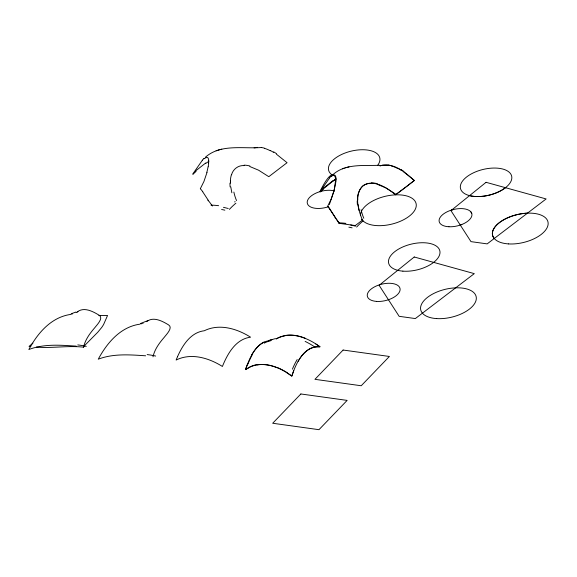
<?xml version="1.0" encoding="UTF-8"?>
<svg xmlns="http://www.w3.org/2000/svg" width="577" height="577" viewBox="0 0 577 577"><rect width="100%" height="100%" fill="white"/><g stroke="black" fill="none" stroke-linecap="round" stroke-linejoin="round"><path stroke-width="0.87" d="M208.672 162.375L208.622 160.68M335.929 180.053L335.929 179.346M230.504 182.188L230.526 181.091M357.754 199.858L357.776 198.762M208.629 163.493L208.239 166.789M335.879 181.164L335.497 184.46M36.394 347.102C52.118 348.429 67.906 345.414 83.571 347.166C85.208 339.73 89.81 333.448 94.707 327.801C96.821 324.988 103.723 318.237 99.323 315.33C93.02 311.515 84.134 306.582 77.325 311.89M152.984 356.831C154.622 349.395 159.223 343.113 164.113 337.466C166.234 334.653 173.302 327.722 168.599 324.909C162.303 321.1 153.338 316.21 146.608 321.663M207.035 172.343L203.948 181.438L200.306 188.766M334.285 190.013L331.198 199.108L327.563 206.443M231.565 174.752C232.971 169.191 238.395 165.087 244.172 165.599M358.815 192.422C360.221 186.861 365.652 182.758 371.422 183.277M293.765 370.629L291.811 376.089L286.834 372.771M247.677 363.762L245.47 369.648C260.003 359.32 279.044 366.272 291.811 376.11C295.951 363.315 303.891 345.717 319.975 346.82C307.844 337.733 290.519 330.556 276.131 338.887M329.352 204.554L334.249 190.093L335.872 178.351M192.74 174.052L202.311 160.334M319.997 191.723L329.561 178.005M195.553 170.943L205.686 163.017M322.803 188.614L332.936 180.688M234.644 201.95L235.099 201.539M361.894 219.621L362.356 219.21M32.918 343.149L29.038 346.402L30.833 346.633M203.941 158.697L206.768 157.319A9.989 3.541 -73.3 0 1 208.759 160.471M331.191 176.374L334.018 174.997A9.989 3.541 -73.3 0 1 336.009 178.149M205.462 157.16C220.739 143.723 243.04 148.967 261.511 147.503M332.72 174.831C345.313 163.226 363.878 166.003 379.522 165.274M335.446 179.108L319.896 191.658C321.656 188.102 332.446 165.916 335.706 178.625M406.583 186.53L414.315 180.37L403.806 171.968M406.006 186.977L396.046 194.355L385.833 187.871L377.098 184.214M505.481 187.691L503.678 188.996A26.282 13.184 -13.7 0 1 471.633 196.072L469.548 195.632M276.094 338.923L276.722 338.584M249.509 367.376L245.47 369.648C249.74 357.653 256.138 341.764 270.757 340.38M76.15 312.561L77.945 311.71M148.376 320.408L140.557 323.488M75.854 312.056L71.151 313.823M460.273 225.066L461.824 224.496M342.377 168.801L344.231 168.131M216.108 150.77L216.981 150.46M275.337 338.62L269.748 340.286M217.976 150.143L219.873 149.623M345.226 167.82L349.049 166.868M451.777 209.97L453.399 209.523M268.774 340.517L272.301 339.55M379.839 165.815L381.318 165.411M380.25 165.866L381.347 165.57M142.62 323.445L143.118 323.315M71.757 314.155L72.233 314.032M141.646 323.697L140.694 323.942M70.812 314.4C51.252 317.119 37.649 333.08 28.85 349.525C43.881 343.748 60.462 345.082 76.236 346.135M139.764 324.187C120.384 326.971 107.019 342.933 98.263 359.19C113.287 353.412 129.868 354.747 145.642 355.8M220.89 149.393L221.799 149.191M254.096 147.9L257.616 147.359M382.486 165.332L388.768 165.173M382.061 165.21C394.769 163.197 405.617 172.566 414.243 180.637L395.598 194.846C387.03 187.893 374.163 178.884 363.106 185.606C353.629 194.608 358.346 209.617 362.363 220.176L355.288 225.571L339.096 223.321L328.392 206.746M270.418 340.387L270.966 340.358M350.722 224.994L355.497 226.177M223.465 207.323L228.247 208.499M249.841 166.544L258.575 170.193L268.795 176.685L287.065 162.7L276.556 154.29M270.303 150.474L273.649 152.386M398.224 168.498L400.9 170.056M315.843 344.029L319.997 346.784L317.235 346.777A53.329 28.554 -81.9 0 0 310.462 348.4M339.68 223.688L336.203 218.979M212.43 206.018L208.946 201.308M329.856 209.307L335.67 218.2M202.599 191.629L208.42 200.522M470.897 211.882L471.741 213.396M359.118 210.475L358.021 204.561M231.86 192.805L230.771 186.89M494.251 238.489A28.489 14.288 -13.7 0 1 499.523 222.527A28.489 14.288 -13.7 0 1 527.479 213.165M328.27 206.79A16.798 8.424 -13.7 0 1 307.563 200.435A16.798 8.424 -13.7 0 1 334.386 190.922M332.46 175.156A26.326 13.206 -13.7 0 1 352.439 150.849A26.326 13.206 -13.7 0 1 377.589 165.433M360.502 215.51A28.489 14.288 -13.7 0 1 399.536 194.86A28.489 14.288 -13.7 0 1 407.009 217.767A28.489 14.288 -13.7 0 1 361.765 219.383M327.707 206.494A62.763 16.048 31.7 0 1 329.994 209.357M335.67 218.64A79.547 14.49 39.3 0 1 335.158 217.861M338.273 222.852A36.748 10.061 18.4 0 1 345.89 223.378M320.3 191.953A53.372 41.53 27.3 0 1 323.336 189.09M329.568 177.831A24.032 8.662 -72.4 0 1 331.205 176.209M335.886 180.089A14.223 5.438 -73.1 0 1 335.843 181.2M335.295 184.546A24.623 9.715 -72.7 0 1 334.083 189.999M333.131 181.012A68.598 56.351 68.8 0 1 336.153 179M400.928 169.53A50.863 28.879 51.3 0 1 403.878 171.448M391.646 165.988A33.502 19.2 51.7 0 1 397.567 168.434M388.775 165.217A31.886 19.12 54.5 0 1 391.603 165.808M363.806 218.279A45.222 38.277 -72.2 0 1 361.115 209.725M357.387 204.575A44.566 40.96 24.8 0 1 357.213 200.94M357.625 200.955A42.474 37.505 41.2 0 1 357.617 199.844M357.625 198.733A27.725 24.111 45.2 0 1 358.685 192.372M371.364 182.83A27.242 22.546 59.5 0 1 377.142 183.681M356.636 227.049A75.5 68.851 2.1 0 1 363.142 220.861M348.854 227.165A40.181 15.817 23.1 0 1 352.107 227.843M200.457 188.823A62.763 16.048 31.7 0 1 202.736 191.687M208.42 200.962A79.547 14.49 39.3 0 1 207.9 200.183M211.016 205.174A36.748 10.061 18.4 0 1 218.633 205.7M193.05 174.283A53.372 41.53 27.3 0 1 196.086 171.419M202.311 160.161A24.032 8.662 -72.4 0 1 203.955 158.538M208.636 162.418A14.223 5.438 -73.1 0 1 208.585 163.529M208.037 166.876A24.623 9.715 -72.7 0 1 206.826 172.328M205.881 163.334A68.598 56.351 68.8 0 1 208.903 161.329M273.678 151.859A50.863 28.879 51.3 0 1 276.628 153.77M264.389 148.318A33.502 19.2 51.7 0 1 270.31 150.756M261.525 147.539A31.886 19.12 54.5 0 1 264.345 148.138M236.548 200.601A45.222 38.277 -72.2 0 1 233.865 192.054M230.136 186.905A44.566 40.96 24.8 0 1 229.963 183.262M230.367 183.284A42.474 37.505 41.2 0 1 230.36 182.166M230.374 181.063A27.725 24.111 45.2 0 1 231.435 174.694M244.107 165.159A27.242 22.546 59.5 0 1 249.891 166.003M229.379 209.379A75.5 68.851 2.1 0 1 235.892 203.191M221.604 209.487A40.181 15.817 23.1 0 1 224.85 210.165M83.571 347.166A43.967 22.049 -13.7 0 1 85.021 345.14L97.729 332.273L101.653 327.52A70.062 35.139 -13.7 0 0 103.665 324.375L107.56 315.468L101.249 315.554A38.161 19.135 -13.7 0 1 98.84 315.424M77.765 344.916A25.936 6.679 2.3 0 1 86.269 346.395M147.171 354.581A25.936 6.679 2.3 0 1 155.682 356.059M305.132 341.404A53.329 33.322 42.4 0 1 314.703 346.907M285.074 335.533A41.191 28.028 44 0 1 305.392 338.353M277.4 338.324A52.045 35.385 44.1 0 1 285.161 335.699M292.416 369.179A52.045 29.283 -82.9 0 1 297.191 359.536M298.15 361.317A41.191 22.027 -82 0 1 310.462 348.429M249.401 367.232A51.346 34.822 44.2 0 1 256.772 364.585M256.945 364.902A41.191 27.934 43.7 0 1 277.212 367.722M277.227 367.47A52.096 35.284 43.8 0 1 286.906 372.569M264.237 343.142A52.096 27.819 -79.8 0 1 270.375 340.906M251.796 354.754A41.191 22.114 -82.2 0 1 264.187 341.959M247.959 364.065A51.346 27.617 -82.2 0 1 252.048 355.201M177.514 356.716L176.122 360.041C191.225 352.561 208.946 357.978 222.397 366.467C227.475 353.903 235.668 339.052 250.562 337.184C237.118 328.688 219.39 323.271 204.287 330.758C190.713 332.352 182.541 345.27 177.514 356.716M300.862 393.968L272.69 423.258L318.966 429.685L347.138 400.395L300.862 393.968M343.113 350.037L314.941 379.327L361.216 385.753L389.388 356.463L343.113 350.037M486.065 182.31L450.954 210.634L470.976 241.633L487.168 243.883L546.123 198.95L486.065 182.31M414.236 256.996L379.125 285.319L399.147 316.319L415.339 318.569L474.294 273.635L414.236 256.996M436.681 318.598A28.489 14.288 -13.7 0 0 476.22 296.96A28.489 14.288 -13.7 0 0 432.418 294.176A28.489 14.288 -13.7 0 0 436.681 318.598M402.897 271.147A26.326 13.206 -13.7 0 0 439.948 251.457A26.326 13.206 -13.7 0 0 399.868 248.377A26.326 13.206 -13.7 0 0 402.897 271.147M376.507 301.403A16.798 8.424 -13.7 0 0 400.077 288.796A16.798 8.424 -13.7 0 0 374.451 286.906A16.798 8.424 -13.7 0 0 376.507 301.403M508.51 243.912A28.489 14.288 -13.7 0 0 548.042 222.275A28.489 14.288 -13.7 0 0 504.24 219.491A28.489 14.288 -13.7 0 0 508.51 243.912M474.727 196.461A26.326 13.206 -13.7 0 0 511.777 176.771A26.326 13.206 -13.7 0 0 471.697 173.699A26.326 13.206 -13.7 0 0 474.727 196.461M448.978 226.754A16.798 8.424 -13.7 0 0 471.842 213.757A16.798 8.424 -13.7 0 0 445.711 212.538A16.798 8.424 -13.7 0 0 448.978 226.754"/></g></svg>
